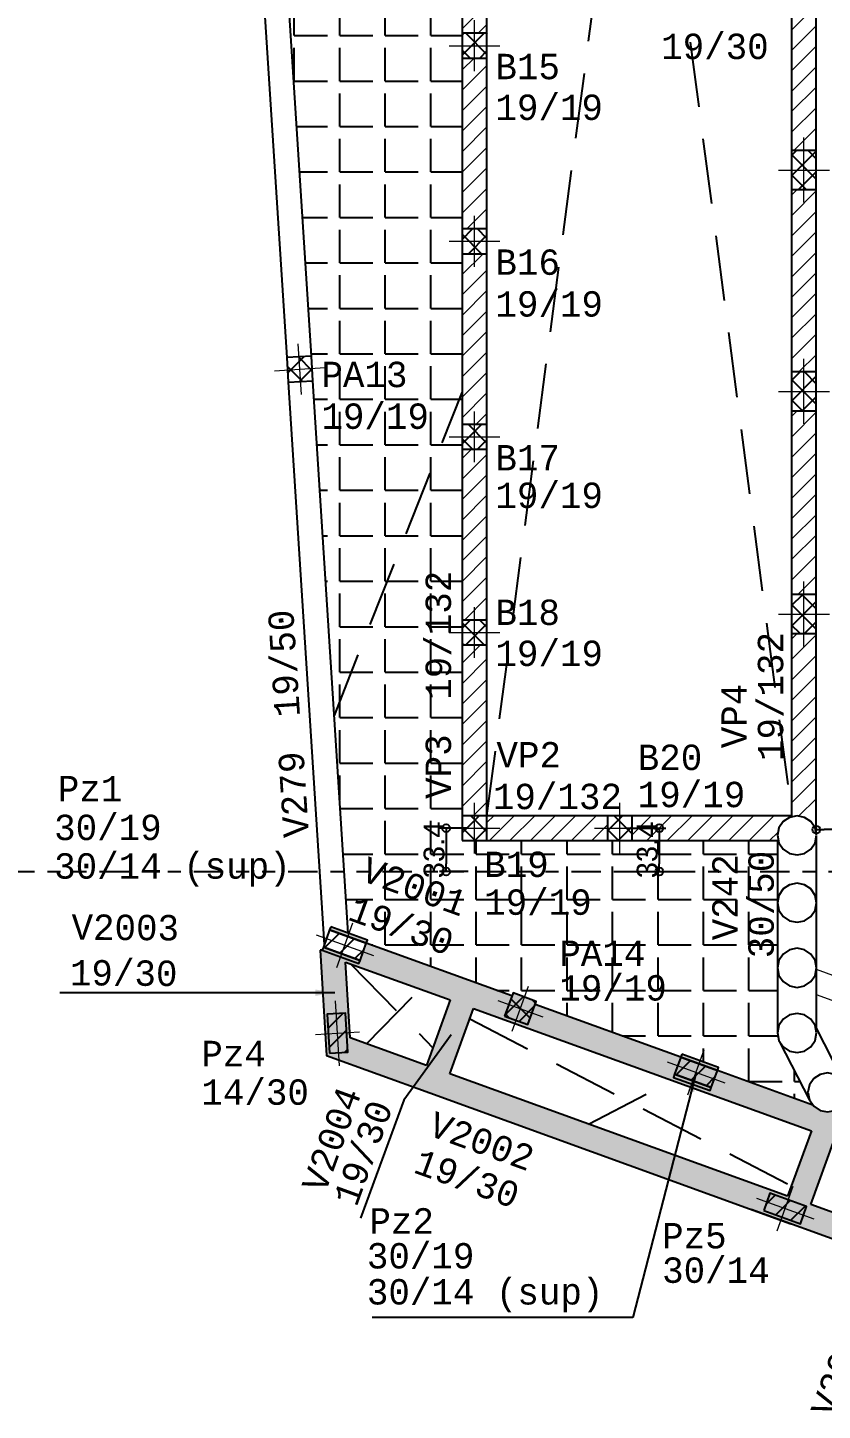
# Model space of a CAD drawing. Header units: millimetres. Extents: x -967 to 563, y -1588 to 506.
# Drawn here: x 31.02 to 37.12, y -265.73 to -255.11 of the extents above; entities that cross this region are included whole.
import ezdxf

# ---------------------------------------------------------------- set-up
doc = ezdxf.new("R2010")
doc.units = ezdxf.units.MM
for name, pattern in [('CYPE_RAYAPUNTOPUNTO', [0.45, 0.225, -0.075, 0, -0.075, 0, -0.075]), ('DASHDOT', [1, 0.5, -0.25, 0, -0.25]), ('TRAZO_HUECO', [0.75, 0.5, -0.25])]:
    doc.linetypes.add(name, pattern=pattern)
for name, color, linetype, lineweight in [('0017-PAI-PE-001-IMP-R02$0$Modelos genéricos', 252, 'Continuous', 5), ('PILAR_EIXOS', 1, 'Continuous', 0), ('PILAR_HACH', 4, 'Continuous', 0)]:
    doc.layers.add(name, color=color, linetype=linetype, lineweight=lineweight)
for name, color, linetype in [('1', 5, 'Continuous'), ('11', 7, 'Continuous'), ('12', 4, 'Continuous'), ('241', 7, 'TRAZO_HUECO'), ('242', 3, 'Continuous'), ('3', 2, 'Continuous'), ('347-XXXX-ARQ-BASE-013-IMPLANTAÇÃO$0$_XREF PAI', 252, 'Continuous'), ('4', 2, 'Continuous'), ('8', 7, 'Continuous'), ('9', 7, 'Continuous'), ('A_htc_alv', 7, 'Continuous'), ('COTAS', 1, 'Continuous'), ('EIXOS', 8, 'DASHDOT')]:
    doc.layers.add(name, color=color, linetype=linetype)
doc.styles.add('ARIAL', font='arial.ttf')
doc.styles.add('TQS_LUCIDA_CONSOLE', font='lucon.TTF')
doc.dimstyles.new('AVILLA 100 2', dxfattribs={"dimtxt": 0.16, "dimasz": 0.06, "dimexe": 0.05, "dimexo": 0.05, "dimgap": 0.01, "dimtad": 3, "dimdec": 1, "dimlfac": 100, "dimzin": 9, "dimdsep": 46, "dimtxsty": 'ARIAL', "dimblk": 'ORIGIN', "dimcen": 1.5, "dimclrd": 10, "dimclre": 10, "dimclrt": 7, "dimadec": 0, "dimazin": 0, "dimtfac": 1, "dimtdec": 1, "dimtmove": 0, "dimatfit": 1, "dimfxl": 1, "dimarcsym": 0})
doc.dimstyles.new('LOC UM_100 2', dxfattribs={"dimtxt": 0.16, "dimasz": 0.15, "dimexe": 0.05, "dimexo": 0.05, "dimgap": 0.03, "dimtad": 1, "dimjust": 2, "dimdec": 1, "dimlfac": 100, "dimdsep": 46, "dimtxsty": 'ARIAL', "dimcen": 0.05, "dimdle": 0.1, "dimse1": 1, "dimsd1": 1, "dimclrd": 1, "dimclre": 1, "dimclrt": 7, "dimadec": 1, "dimazin": 2, "dimtp": 0.5, "dimtm": 0.5, "dimtfac": 1, "dimtdec": 1, "dimtmove": 0, "dimatfit": 3, "dimfxl": 1, "dimtolj": 1, "dimarcsym": 0})
pattern_1 = [(45, (-642.17353, -86.83243), (-0.078577241, 0.078577241), []), (135, (-642.17353, -86.83243), (-0.078577241, -0.078577241), [])]
pattern_2 = [(45, (-642.17353, -86.83243), (-0.078577241, 0.078577241), [])]
pattern_3 = [(45, (-749.55464, -86.83243), (-0.078577241, 0.078577241), [])]

# ---------------------------------------------------------------- blocks, each defined once
blk = doc.blocks.new('0017-PAI-PE-001-IMP-R02')
at = {"layer": '0017-PAI-PE-001-IMP-R02$0$Modelos genéricos', "color": 30}
for p, q in [((27.474, 66.763), (26.569, 64.265)), ((27.4, 66.03), (27.667, 66.767)), ((27.462, 66.767), (27.474, 66.763))]:
    blk.add_line(p, q, dxfattribs=at)
blk = doc.blocks.new('Eixos do pilar')
at = {"layer": 'PILAR_EIXOS'}
for p, q in [((0, -0.5), (0, 0.5)), ((-0.5, 0), (0.5, 0))]:
    blk.add_line(p, q, dxfattribs=at)
blk = doc.blocks.new('EIXOS DE OBRA TERREO1')
at = {"layer": 'EIXOS', "linetype": 'CYPE_RAYAPUNTOPUNTO'}
blk.add_line((699.3939, -174.7597), (774.5346, -174.7597), dxfattribs=at)
blk = doc.blocks.new('MAS. CONTENÇÃO TÉRREO 1 (LO) R0')
at = {"layer": '4', "color": 8}
for points in [[(805.537, -659.097), (805.525, -659.04), (805.493, -658.991), (805.444, -658.959), (805.387, -658.947), (805.329, -658.959), (805.281, -658.991), (805.248, -659.04), (805.237, -659.097), (805.248, -659.155), (805.281, -659.203), (805.329, -659.236), (805.387, -659.247), (805.444, -659.236), (805.493, -659.203), (805.525, -659.155), (805.537, -659.097)], [(805.537, -659.615), (805.525, -659.558), (805.493, -659.509), (805.444, -659.477), (805.387, -659.465), (805.329, -659.477), (805.281, -659.509), (805.248, -659.558), (805.237, -659.615), (805.248, -659.673), (805.281, -659.721), (805.329, -659.754), (805.387, -659.765), (805.444, -659.754), (805.493, -659.721), (805.525, -659.673), (805.537, -659.615)], [(805.537, -660.115), (805.525, -660.058), (805.493, -660.009), (805.444, -659.977), (805.387, -659.965), (805.329, -659.977), (805.281, -660.009), (805.248, -660.058), (805.237, -660.115), (805.248, -660.173), (805.281, -660.221), (805.329, -660.254), (805.387, -660.265), (805.444, -660.254), (805.493, -660.221), (805.525, -660.173), (805.537, -660.115)], [(805.537, -660.615), (805.525, -660.558), (805.493, -660.509), (805.444, -660.477), (805.387, -660.465), (805.329, -660.477), (805.281, -660.509), (805.248, -660.558), (805.237, -660.615), (805.248, -660.673), (805.281, -660.721), (805.329, -660.754), (805.387, -660.765), (805.444, -660.754), (805.493, -660.721), (805.525, -660.673), (805.537, -660.615)], [(805.771, -661.071), (805.76, -661.014), (805.727, -660.965), (805.678, -660.933), (805.621, -660.921), (805.564, -660.933), (805.515, -660.965), (805.482, -661.014), (805.471, -661.071), (805.482, -661.129), (805.515, -661.177), (805.564, -661.21), (805.621, -661.221), (805.678, -661.21), (805.727, -661.177), (805.76, -661.129), (805.771, -661.071)]]:
    blk.add_lwpolyline(points, dxfattribs=at)
blk = doc.blocks.new('_Origin')
at = {"color": 0, "linetype": 'ByBlock', "lineweight": -2}
blk.add_line((0, 0), (-1, 0), dxfattribs=at)
blk.add_circle((0, 0), 0.5, dxfattribs=at)
blk = doc.blocks.new('*D782')
at = {"layer": 'COTAS', "color": 10, "linetype": 'ByBlock', "lineweight": -2, "transparency": 16777216}
for p, q in [((833.386, -606.458), (818.485, -606.458)), ((833.446, -608.58), (833.446, -606.408))]:
    blk.add_line(p, q, dxfattribs=at)
at = {"layer": 'Defpoints', "color": 0, "linetype": 'ByBlock', "transparency": 16777216}
for p in [(818.425, -606.458), (818.425, -606.458), (833.446, -608.63)]:
    blk.add_point(p, dxfattribs=at)
at = {"layer": 'COTAS', "color": 10, "linetype": 'ByBlock', "lineweight": -2, "transparency": 16777216, "xscale": 0.06, "yscale": 0.06, "zscale": 0.06, "rotation": 180}
blk.add_blockref('_Origin', (818.425, -606.458), dxfattribs=at)
at = {"layer": 'COTAS', "color": 10, "linetype": 'ByBlock', "lineweight": -2, "transparency": 16777216, "xscale": 0.06, "yscale": 0.06, "zscale": 0.06}
blk.add_blockref('_Origin', (833.446, -606.458), dxfattribs=at)
at = {"layer": 'COTAS', "color": 7, "linetype": 'ByBlock', "transparency": 16777216, "insert": (825.936, -606.367), "char_height": 0.16, "attachment_point": 5, "style": 'ARIAL'}
blk.add_mtext('1502', dxfattribs=at)
blk = doc.blocks.new('*D641')
at = {"layer": 'COTAS', "color": 10, "linetype": 'ByBlock', "lineweight": -2, "transparency": 16777216}
for p, q in [((815.75, -606.447), (815.532, -606.447)), ((815.582, -606.507), (815.582, -606.72)), ((815.75, -606.78), (815.532, -606.78))]:
    blk.add_line(p, q, dxfattribs=at)
at = {"layer": 'Defpoints', "color": 0, "linetype": 'ByBlock', "transparency": 16777216}
for p in [(815.8, -606.447), (815.582, -606.78), (815.8, -606.78)]:
    blk.add_point(p, dxfattribs=at)
at = {"layer": 'COTAS', "color": 10, "linetype": 'ByBlock', "lineweight": -2, "transparency": 16777216, "xscale": 0.06, "yscale": 0.06, "zscale": 0.06}
for p, rotation in [((815.582, -606.447), 90), ((815.582, -606.78), 270)]:
    blk.add_blockref('_Origin', p, dxfattribs=dict(at, rotation=rotation))
at = {"layer": 'COTAS', "color": 7, "linetype": 'ByBlock', "transparency": 16777216, "insert": (815.49, -606.614), "char_height": 0.16, "attachment_point": 5, "rotation": 90, "style": 'ARIAL'}
blk.add_mtext('33.4', dxfattribs=at)
blk = doc.blocks.new('*D642')
at = {"layer": 'COTAS', "color": 10, "linetype": 'ByBlock', "lineweight": -2, "transparency": 16777216}
for p, q in [((816.966, -606.447), (817.269, -606.447)), ((817.219, -606.507), (817.219, -606.72)), ((816.966, -606.78), (817.269, -606.78))]:
    blk.add_line(p, q, dxfattribs=at)
at = {"layer": 'Defpoints', "color": 0, "linetype": 'ByBlock', "transparency": 16777216}
for p in [(816.916, -606.447), (816.916, -606.78), (817.219, -606.78)]:
    blk.add_point(p, dxfattribs=at)
at = {"layer": 'COTAS', "color": 10, "linetype": 'ByBlock', "lineweight": -2, "transparency": 16777216, "xscale": 0.06, "yscale": 0.06, "zscale": 0.06}
for p, rotation in [((817.219, -606.447), 90), ((817.219, -606.78), 270)]:
    blk.add_blockref('_Origin', p, dxfattribs=dict(at, rotation=rotation))
at = {"layer": 'COTAS', "color": 7, "linetype": 'ByBlock', "transparency": 16777216, "insert": (817.127, -606.614), "char_height": 0.16, "attachment_point": 5, "rotation": 90, "style": 'ARIAL'}
blk.add_mtext('33.4', dxfattribs=at)
blk = doc.blocks.new('COTAS TÉRREO (LO) R0')
at = {"layer": 'COTAS', "linetype": 'ByBlock'}
dim = blk.add_linear_dim(base=(818.4254, -606.4582), p1=(833.4458, -608.6304), p2=(818.4254, -606.4582), dimstyle='AVILLA 100 2', dxfattribs=at)
dim.commit()
dim.dimension.update_dxf_attribs({"geometry": '*D782', "text_midpoint": (825.9364, -606.4582), "dimtype": 128})
for base, p1, p2, picture, middle in [((815.582, -606.7804), (815.8004, -606.4467), (815.8004, -606.7804), '*D641', (815.582, -606.6136)), ((817.2185, -606.7804), (816.9162, -606.4467), (816.9162, -606.7804), '*D642', (817.2185, -606.6136))]:
    dim = blk.add_linear_dim(base=base, p1=p1, p2=p2, angle=90, dimstyle='AVILLA 100 2', dxfattribs=at)
    dim.commit()
    dim.dimension.update_dxf_attribs({"geometry": picture, "text_midpoint": middle, "dimtype": 128})

msp = doc.modelspace()

# ---------------------------------------------------------------- hatches: boundary and pattern name
h = msp.add_hatch(color=30)
h.dxf.hatch_style = 1
h.paths.add_polyline_path([(33.3465, -262.0165), (33.3379, -262.04), (33.62, -262.1421), (33.6285, -262.1186)])
h = msp.add_hatch(color=30)
h.dxf.hatch_style = 1
h.paths.add_polyline_path([(33.2903, -262.1716), (33.2818, -262.1951), (33.5638, -262.2973), (33.5723, -262.2738)])
h = msp.add_hatch(color=30)
h.dxf.hatch_style = 1
h.paths.add_polyline_path([(36.0442, -262.9936), (36.0357, -263.0171), (36.3178, -263.1192), (36.3263, -263.0957)])
h = msp.add_hatch(color=30)
h.dxf.hatch_style = 1
h.paths.add_polyline_path([(35.988, -263.1487), (35.9795, -263.1722), (36.2616, -263.2744), (36.2701, -263.2509)])
at = {"layer": 'A_htc_alv', "linetype": 'ByBlock'}
h = msp.add_hatch(dxfattribs=at)
h.set_pattern_fill('ANGLE', color=8, scale=0.05)
h.set_pattern_definition([(0, (-751.34853, -86.83243), (0, 0.34925), [0.254, -0.09525]), (90, (-751.34853, -86.83243), (-0.34925, 0), [0.254, -0.09525])])
h.paths.add_polyline_path([(32.1907, -241.8864), (32.3004, -241.8794), (32.3001, -241.874), (33.0185, -241.8744), (33.0185, -241.8797), (33.3185, -241.8797), (33.3185, -241.8746), (37.9585, -241.8777), (37.9585, -241.8797), (38.4585, -241.8797), (38.4585, -241.8781), (40.7057, -241.8796), (40.7057, -250.2821), (39.5469, -250.2821), (39.5469, -247.4221), (37.0785, -247.4221), (37.0785, -243.1335), (34.3569, -243.1335), (34.3569, -261.3535), (36.7785, -261.3535), (36.7785, -262.6607), (36.7785, -262.7191), (36.7785, -262.7491), (36.7785, -262.8318), (36.7951, -262.9004), (37.0452, -263.3827), (36.3178, -263.1192), (36.3263, -263.0957), (36.0442, -262.9936), (36.0357, -263.0171), (34.9172, -262.612), (34.9257, -262.5884), (34.7471, -262.5237), (34.7385, -262.5473), (33.62, -262.1421), (33.6285, -262.1186), (33.482, -262.0656), (33.1984, -257.6323)])
h = msp.add_hatch(dxfattribs=at)
h.set_pattern_fill('ANSI37', color=4, scale=0.035)
h.set_pattern_definition(pattern_1)
h.paths.add_polyline_path([(34.3569, -255.3435), (34.5469, -255.3435), (34.5469, -255.1535), (34.3569, -255.1535)])
h = msp.add_hatch(dxfattribs=at)
h.set_pattern_fill('ANSI37', color=4, scale=0.035)
h.set_pattern_definition(pattern_1)
h.paths.add_polyline_path([(36.8869, -256.3535), (37.0769, -256.3535), (37.0769, -256.0535), (36.8869, -256.0535)])
h = msp.add_hatch(dxfattribs=at)
h.set_pattern_fill('ANSI37', color=4, scale=0.035)
h.set_pattern_definition(pattern_1)
h.paths.add_polyline_path([(34.3569, -256.846), (34.5469, -256.846), (34.5469, -256.656), (34.3569, -256.656)])
h = msp.add_hatch(dxfattribs=at)
h.set_pattern_fill('ANSI37', color=4, scale=0.035)
h.set_pattern_definition(pattern_1)
h.paths.add_polyline_path([(33.2105, -257.8219), (33.1984, -257.6323), (33.0088, -257.6444), (33.0209, -257.834)])
h = msp.add_hatch(dxfattribs=at)
h.set_pattern_fill('ANSI37', color=4, scale=0.035)
h.set_pattern_definition(pattern_1)
h.paths.add_polyline_path([(36.8869, -258.0535), (37.0769, -258.0535), (37.0769, -257.7535), (36.8869, -257.7535)])
h = msp.add_hatch(dxfattribs=at)
h.set_pattern_fill('ANSI37', color=4, scale=0.035)
h.set_pattern_definition(pattern_1)
h.paths.add_polyline_path([(34.3569, -258.3485), (34.5469, -258.3485), (34.5469, -258.1585), (34.3569, -258.1585)])
h = msp.add_hatch(dxfattribs=at)
h.set_pattern_fill('ANSI37', color=4, scale=0.035)
h.set_pattern_definition(pattern_1)
h.paths.add_polyline_path([(36.8869, -259.7635), (37.0769, -259.7635), (37.0769, -259.4635), (36.8869, -259.4635)])
h = msp.add_hatch(dxfattribs=at)
h.set_pattern_fill('ANSI37', color=4, scale=0.035)
h.set_pattern_definition(pattern_1)
h.paths.add_polyline_path([(34.3569, -259.851), (34.5469, -259.851), (34.5469, -259.661), (34.3569, -259.661)])
h = msp.add_hatch(dxfattribs=at)
h.set_pattern_fill('ANSI37', color=4, scale=0.035)
h.set_pattern_definition(pattern_1)
h.paths.add_polyline_path([(34.3569, -261.3535), (34.5469, -261.3535), (34.5469, -261.1635), (34.3569, -261.1635)])
h = msp.add_hatch(dxfattribs=at)
h.set_pattern_fill('ANSI37', color=4, scale=0.035)
h.set_pattern_definition(pattern_1)
h.paths.add_polyline_path([(35.4727, -261.3535), (35.6627, -261.3535), (35.6627, -261.1635), (35.4727, -261.1635)])
h = msp.add_hatch(dxfattribs=at)
h.set_pattern_fill('ANSI31', color=4, scale=0.035)
h.set_pattern_definition([(45, (-674.87129, -86.35534), (-0.078577241, 0.078577241), [])])
h.paths.add_polyline_path([(33.2903, -262.1716), (33.5723, -262.2738), (33.62, -262.1421), (33.3379, -262.04)])
h = msp.add_hatch(color=190, dxfattribs=at)
h.dxf.hatch_style = 1
h.paths.add_polyline_path([(34.2614, -263.1455), (34.4436, -262.6425), (34.7632, -262.7582), (34.7717, -262.7347), (34.6823, -262.7024), (34.7385, -262.5473), (33.62, -262.1421), (33.5723, -262.2738), (33.5638, -262.2973), (33.2818, -262.1951), (33.2655, -262.1961), (33.3043, -262.8386), (33.3294, -262.8371), (33.3206, -262.6871), (33.4604, -262.6789), (33.4692, -262.8289), (33.4939, -262.8275), (33.4614, -262.2868), (34.2649, -262.5778), (34.0827, -263.0808), (33.4964, -262.8684), (33.4939, -262.8275), (33.4692, -262.8289), (33.478, -262.9784), (33.4081, -262.9825), (33.4115, -263.0397), (34.1074, -263.2918), (36.8054, -264.269), (36.8139, -264.2455), (36.6729, -264.1944), (36.7205, -264.0628), (37.0026, -264.1649), (36.9549, -264.2966), (36.8139, -264.2455), (36.8054, -264.269), (36.881, -264.2964), (39.203, -265.1374), (39.2115, -265.1139), (39.0704, -265.0628), (39.1181, -264.9311), (39.4002, -265.0333), (39.3764, -265.0991), (39.4001, -265.1077), (39.6555, -264.4025), (39.6318, -264.394), (39.6079, -264.4598), (39.3259, -264.3576), (39.3735, -264.226), (37.7396, -263.6342), (37.7289, -263.6363), (37.6715, -263.6249), (37.6212, -263.5913), (37.1845, -263.4331), (37.1628, -263.4375), (37.1054, -263.4261), (37.0567, -263.3935), (37.0508, -263.3847), (36.3178, -263.1192), (36.3178, -263.1192), (36.2701, -263.2509), (36.2616, -263.2744), (36.1206, -263.2233), (36.112, -263.2468), (37.0386, -263.5824), (36.8564, -264.0854)])
h.paths.add_polyline_path([(37.187, -263.7307), (37.0351, -264.1501), (37.9414, -264.4784), (38.2434, -264.3121)], flags=16)
h.paths.add_polyline_path([(37.2172, -263.6471), (37.187, -263.7307), (38.2434, -264.3121), (38.5649, -264.1352)], flags=16)
h.paths.add_polyline_path([(38.5649, -264.1352), (38.2434, -264.3121), (39.2796, -264.8824), (39.436, -264.4507)], flags=16)
h.paths.add_polyline_path([(38.2434, -264.3121), (37.9414, -264.4784), (39.2538, -264.9537), (39.2796, -264.8824)], flags=16)
h.paths.add_polyline_path([(34.9172, -262.612), (34.861, -262.7671), (34.7717, -262.7347), (34.7632, -262.7582), (36.112, -263.2468), (36.1206, -263.2233), (35.9795, -263.1722), (35.988, -263.1487), (36.0357, -263.0171)], flags=17)
h.paths.add_polyline_path([(33.4081, -262.9825), (33.3382, -262.9866), (33.3294, -262.8371), (33.3043, -262.8386), (33.3143, -263.0045), (33.4115, -263.0397)], flags=17)
h.paths.add_polyline_path([(33.3993, -262.833), (33.3294, -262.8371), (33.3382, -262.9866), (33.4081, -262.9825)], flags=17)
h.paths.add_polyline_path([(33.4692, -262.8289), (33.3993, -262.833), (33.4081, -262.9825), (33.478, -262.9784)], flags=17)
h.paths.add_polyline_path([(33.4604, -262.6789), (33.3905, -262.683), (33.3993, -262.833), (33.4692, -262.8289)], flags=17)
h.paths.add_polyline_path([(33.3905, -262.683), (33.3206, -262.6871), (33.3294, -262.8371), (33.3993, -262.833)], flags=17)
h.paths.add_polyline_path([(34.8933, -262.6778), (34.804, -262.6454), (34.7717, -262.7347), (34.861, -262.7671)], flags=16)
h.paths.add_polyline_path([(34.804, -262.6454), (34.7147, -262.6131), (34.6823, -262.7024), (34.7717, -262.7347)], flags=17)
h.paths.add_polyline_path([(34.8364, -262.5561), (34.7471, -262.5237), (34.7147, -262.6131), (34.804, -262.6454)], flags=17)
h.paths.add_polyline_path([(34.9257, -262.5885), (34.8364, -262.5561), (34.804, -262.6454), (34.8933, -262.6778)], flags=17)
h.paths.add_polyline_path([(36.2939, -263.185), (36.1529, -263.134), (36.1291, -263.1998), (36.2701, -263.2509)], flags=17)
h.paths.add_polyline_path([(36.0119, -263.0829), (35.988, -263.1487), (36.1291, -263.1998), (36.1529, -263.134)], flags=17)
h.paths.add_polyline_path([(36.1767, -263.0681), (36.0357, -263.0171), (36.0119, -263.0829), (36.1529, -263.134)], flags=17)
h.paths.add_polyline_path([(36.3178, -263.1192), (36.1767, -263.0681), (36.1529, -263.134), (36.2939, -263.185)], flags=17)
h.paths.add_polyline_path([(36.8377, -264.1797), (36.8139, -264.2455), (36.9549, -264.2966), (36.9788, -264.2307)], flags=17)
h.paths.add_polyline_path([(37.0026, -264.1649), (36.8616, -264.1138), (36.8377, -264.1797), (36.9788, -264.2307)], flags=17)
h.paths.add_polyline_path([(36.8377, -264.1797), (36.6967, -264.1286), (36.6729, -264.1944), (36.8139, -264.2455)], flags=17)
h.paths.add_polyline_path([(36.8616, -264.1138), (36.7205, -264.0628), (36.6967, -264.1286), (36.8377, -264.1797)], flags=17)
h.paths.add_polyline_path([(39.2115, -265.1139), (39.203, -265.1374), (39.3677, -265.197), (39.4001, -265.1077), (39.3764, -265.0991), (39.3525, -265.1649)])
h.paths.add_polyline_path([(39.3764, -265.0991), (39.2353, -265.048), (39.2115, -265.1139), (39.3525, -265.1649)])
h.paths.add_polyline_path([(39.4002, -265.0333), (39.2592, -264.9822), (39.2353, -265.048), (39.3764, -265.0991)], flags=17)
h.paths.add_polyline_path([(39.2592, -264.9822), (39.1181, -264.9311), (39.0943, -264.997), (39.2353, -265.048)], flags=17)
h.paths.add_polyline_path([(39.2353, -265.048), (39.0943, -264.997), (39.0704, -265.0628), (39.2115, -265.1139)], flags=17)
h.paths.add_polyline_path([(39.4907, -264.3429), (39.4669, -264.4087), (39.6079, -264.4598), (39.6318, -264.394)], flags=17)
h.paths.add_polyline_path([(39.6556, -264.3281), (39.5146, -264.2771), (39.4907, -264.3429), (39.6318, -264.394)])
h.paths.add_polyline_path([(39.5146, -264.2771), (39.3735, -264.226), (39.3497, -264.2918), (39.4907, -264.3429)], flags=17)
h.paths.add_polyline_path([(39.4907, -264.3429), (39.3497, -264.2918), (39.3259, -264.3576), (39.4669, -264.4087)], flags=17)
h.paths.add_polyline_path([(39.6793, -264.3367), (39.6556, -264.3281), (39.6318, -264.394), (39.6555, -264.4025)])
h = msp.add_hatch(dxfattribs=at)
h.set_pattern_fill('ANSI37', color=4, scale=0.035)
h.set_pattern_definition(pattern_1)
h.paths.add_polyline_path([(34.6823, -262.7024), (34.861, -262.7671), (34.9257, -262.5885), (34.7471, -262.5237)])
h = msp.add_hatch(dxfattribs=at)
h.set_pattern_fill('ANSI31', color=4, scale=0.035)
h.set_pattern_definition(pattern_2)
h.paths.add_polyline_path([(33.3382, -262.9866), (33.478, -262.9784), (33.4604, -262.6789), (33.3206, -262.6871)])
h = msp.add_hatch(dxfattribs=at)
h.set_pattern_fill('ANSI31', color=4, scale=0.035)
h.set_pattern_definition([(45, (-672.17353, -87.33243), (-0.078577241, 0.078577241), [])])
h.paths.add_polyline_path([(35.988, -263.1487), (36.2701, -263.2509), (36.3178, -263.1192), (36.0357, -263.0171)])
h = msp.add_hatch(dxfattribs=at)
h.set_pattern_fill('ANSI31', color=4, scale=0.035)
h.set_pattern_definition(pattern_2)
h.paths.add_polyline_path([(36.6729, -264.1944), (36.9549, -264.2966), (37.0026, -264.1649), (36.7205, -264.0628)])
at = {"layer": 'PILAR_HACH', "linetype": 'ByBlock'}
h = msp.add_hatch(dxfattribs=at)
h.set_pattern_fill('ANSI31', color=5, scale=0.035)
h.set_pattern_definition(pattern_3)
h.paths.add_polyline_path([(34.3569, -255.1535), (34.5469, -255.1535), (34.5469, -253.841), (34.3569, -253.841)])
h = msp.add_hatch(dxfattribs=at)
h.set_pattern_fill('ANSI31', color=5, scale=0.035)
h.set_pattern_definition([(45, (-749.55463, -93.29828), (-0.078577241, 0.078577241), [])])
h.paths.add_polyline_path([(36.8885, -254.9131), (37.0785, -254.9131), (37.0769, -256.0535), (36.8869, -256.0535)])
h = msp.add_hatch(dxfattribs=at)
h.set_pattern_fill('ANSI31', color=5, scale=0.035)
h.set_pattern_definition(pattern_3)
h.paths.add_polyline_path([(34.3569, -256.656), (34.5469, -256.656), (34.5469, -255.3435), (34.3569, -255.3435)])
h = msp.add_hatch(dxfattribs=at)
h.set_pattern_fill('ANSI31', color=5, scale=0.035)
h.set_pattern_definition([(45, (-749.55461, -95.03863), (-0.078577241, 0.078577241), [])])
h.paths.add_polyline_path([(36.8885, -256.3535), (37.0785, -256.3535), (37.0769, -257.7535), (36.8869, -257.7535)])
h = msp.add_hatch(dxfattribs=at)
h.set_pattern_fill('ANSI31', color=5, scale=0.035)
h.set_pattern_definition(pattern_3)
h.paths.add_polyline_path([(34.3569, -258.1585), (34.5469, -258.1585), (34.5469, -256.846), (34.3569, -256.846)])
h = msp.add_hatch(dxfattribs=at)
h.set_pattern_fill('ANSI31', color=5, scale=0.035)
h.set_pattern_definition([(45, (-749.55461, -96.73863), (-0.078577241, 0.078577241), [])])
h.paths.add_polyline_path([(36.8885, -258.0535), (37.0785, -258.0535), (37.0769, -259.4635), (36.8869, -259.4635)])
h = msp.add_hatch(dxfattribs=at)
h.set_pattern_fill('ANSI31', color=5, scale=0.035)
h.set_pattern_definition(pattern_3)
h.paths.add_polyline_path([(34.3569, -259.661), (34.5469, -259.661), (34.5469, -258.3485), (34.3569, -258.3485)])
h = msp.add_hatch(dxfattribs=at)
h.set_pattern_fill('ANSI31', color=5, scale=0.035)
h.set_pattern_definition(pattern_3)
h.paths.add_polyline_path([(34.3569, -261.1635), (34.5469, -261.1635), (34.5469, -259.851), (34.3569, -259.851)])
h = msp.add_hatch(dxfattribs=at)
h.set_pattern_fill('ANSI31', color=5, scale=0.035)
h.set_pattern_definition([(45, (-749.55461, -98.44863), (-0.078577241, 0.078577241), [])])
h.paths.add_polyline_path([(36.8885, -259.7635), (37.0785, -259.7635), (37.0769, -261.1635), (36.8869, -261.1635)])
h = msp.add_hatch(dxfattribs=at)
h.set_pattern_fill('ANSI31', color=5, scale=0.035)
h.set_pattern_definition(pattern_3)
h.paths.add_polyline_path([(34.5469, -261.1635), (35.4727, -261.1635), (35.4727, -261.3535), (34.5469, -261.3535)])
h = msp.add_hatch(dxfattribs=at)
h.set_pattern_fill('ANSI31', color=5, scale=0.035)
h.set_pattern_definition([(45, (-781.34853, -86.83243), (-0.078577241, 0.078577241), [])])
h.paths.add_polyline_path([(36.7893, -261.2575), (36.7971, -261.2411), (36.817, -261.2131), (36.8341, -261.1969), (36.8581, -261.181), (36.8736, -261.1739), (36.8869, -261.1694), (36.8869, -261.1635), (35.6627, -261.1635), (35.6627, -261.3535), (36.7839, -261.3535), (36.7797, -261.3324), (36.7785, -261.3135), (36.7809, -261.2868)])

# ---------------------------------------------------------------- linework, layer by layer
at = {"layer": '1'}
msp.add_line((36.5752, -264.1856), (39.3677, -265.197), dxfattribs=at)
for points in [[(32.7649, -253.834), (33.0087, -257.6444)], [(33.1983, -257.6323), (32.9545, -253.8219)], [(34.3569, -253.841), (34.3569, -255.1535)], [(34.5469, -255.1535), (34.5469, -253.841)], [(36.8869, -254.9131), (36.8869, -256.0535)], [(37.0769, -256.0535), (37.0769, -254.9131)], [(34.3569, -255.3435), (34.3569, -256.656)], [(34.5469, -256.656), (34.5469, -255.3435)], [(36.8869, -256.3535), (36.8869, -257.7535)], [(37.0769, -257.7535), (37.0769, -256.3535)], [(34.3569, -256.846), (34.3569, -258.1585)], [(34.5469, -258.1585), (34.5469, -256.846)], [(33.0208, -257.834), (33.2972, -262.1525)], [(33.482, -262.0656), (33.2105, -257.8219)], [(36.8869, -258.0535), (36.8869, -259.4635)], [(37.0769, -259.4635), (37.0769, -258.0535)], [(34.3569, -258.3485), (34.3569, -259.661)], [(34.5469, -259.661), (34.5469, -258.3485)], [(34.3569, -259.851), (34.3569, -261.1635)], [(34.5469, -261.1635), (34.5469, -259.851)], [(36.8869, -259.7635), (36.8869, -261.1694)], [(37.0769, -261.3057), (37.0769, -259.7635)], [(35.4727, -261.1635), (34.5469, -261.1635)], [(36.8869, -261.1635), (35.6627, -261.1635)], [(34.5469, -261.3535), (35.4727, -261.3535)], [(35.6627, -261.3535), (36.7785, -261.3535)], [(36.7785, -261.3535), (36.7785, -261.9976)], [(37.0785, -261.9976), (37.0785, -261.3135)], [(36.7785, -261.9976), (36.7785, -262.8318)], [(37.0785, -262.7955), (37.0785, -261.9976)], [(33.2818, -262.1951), (33.2655, -262.1961)], [(33.2655, -262.1961), (33.3143, -263.0045), (34.1074, -263.2918)], [(34.7385, -262.5473), (33.62, -262.1421)], [(33.4613, -262.2868), (34.2649, -262.5778)], [(33.4964, -262.8684), (33.4614, -262.2868)], [(34.2649, -262.5778), (34.0827, -263.0808)], [(36.0357, -263.0171), (34.9172, -262.612)], [(34.2614, -263.1455), (34.4436, -262.6425)], [(34.4436, -262.6425), (37.0386, -263.5824)], [(37.2658, -263.1599), (37.0785, -262.7955)], [(34.0827, -263.0808), (33.4964, -262.8684)], [(36.7951, -262.9004), (37.0245, -263.3467)], [(36.8564, -264.0854), (34.2614, -263.1455)], [(37.0508, -263.3847), (36.3178, -263.1192)], [(34.1074, -263.2918), (36.881, -264.2964)], [(37.0386, -263.5824), (36.8564, -264.0854)], [(37.0351, -264.1501), (37.2172, -263.6471)], [(39.2538, -264.9537), (37.0351, -264.1501)]]:
    msp.add_lwpolyline(points, dxfattribs=at)
at = {"layer": '241'}
for p, q in [((34.5469, -261.1635), (36.8885, -243.3235)), ((34.5469, -243.3235), (36.8869, -261.1516)), ((33.3749, -260.3919), (34.3569, -257.9114)), ((33.5001, -262.3008), (34.1319, -262.9451)), ((33.623, -262.9143), (34.0347, -262.4944)), ((34.4147, -262.7221), (36.8853, -264.0057)), ((35.3274, -263.5316), (35.9726, -263.1963))]:
    msp.add_line(p, q, dxfattribs=at)
at = {"layer": '242'}
for p, q in [((34.4519, -255.2485), (34.4519, -255.2485)), ((36.9819, -256.2035), (36.9819, -256.2035)), ((36.9819, -256.2035), (36.9819, -256.2035)), ((34.4519, -256.751), (34.4519, -256.751)), ((33.1097, -257.7332), (33.1097, -257.7332)), ((36.9819, -257.9035), (36.9819, -257.9035)), ((36.9819, -257.9035), (36.9819, -257.9035)), ((34.4519, -258.2535), (34.4519, -258.2535)), ((36.9819, -259.6135), (36.9819, -259.6135)), ((36.9819, -259.6135), (36.9819, -259.6135)), ((34.4519, -259.756), (34.4519, -259.756)), ((34.4519, -261.2585), (34.4519, -261.2585)), ((35.5677, -261.2585), (35.5677, -261.2585)), ((33.4832, -262.0793), (33.4832, -262.0793)), ((33.4551, -262.1569), (33.4551, -262.1569)), ((33.4551, -262.1569), (33.4551, -262.1569)), ((33.4551, -262.1569), (33.4551, -262.1569)), ((33.427, -262.2344), (33.427, -262.2344)), ((34.804, -262.6454), (34.804, -262.6454)), ((33.3993, -262.8328), (33.3993, -262.8328)), ((36.1529, -263.134), (36.1529, -263.134)), ((36.1529, -263.134), (36.1529, -263.134)), ((36.1529, -263.134), (36.1529, -263.134)), ((36.181, -263.0564), (36.181, -263.0564)), ((36.1248, -263.2115), (36.1248, -263.2115)), ((36.8377, -264.1797), (36.8377, -264.1797))]:
    msp.add_line(p, q, dxfattribs=at)
at = {"layer": '3'}
for points in [[(33.2903, -262.1716), (33.5723, -262.2738), (33.62, -262.1421), (33.3379, -262.04), (33.2903, -262.1716)], [(33.3382, -262.9866), (33.478, -262.9784), (33.4604, -262.6789), (33.3206, -262.6871), (33.3382, -262.9866)], [(35.988, -263.1487), (36.2701, -263.2509), (36.3178, -263.1192), (36.0357, -263.0171), (35.988, -263.1487)], [(36.6729, -264.1944), (36.9549, -264.2966), (37.0026, -264.1649), (36.7205, -264.0628), (36.6729, -264.1944)]]:
    msp.add_lwpolyline(points, dxfattribs=at)
at = {"layer": '4'}
for points in [[(34.3569, -255.3435), (34.5469, -255.3435), (34.5469, -255.1535), (34.3569, -255.1535), (34.3569, -255.3435)], [(36.8869, -256.3535), (37.0769, -256.3535), (37.0769, -256.0535), (36.8869, -256.0535), (36.8869, -256.3535)], [(34.3569, -256.846), (34.5469, -256.846), (34.5469, -256.656), (34.3569, -256.656), (34.3569, -256.846)], [(33.2105, -257.8219), (33.1984, -257.6323), (33.0088, -257.6444), (33.0209, -257.834), (33.2105, -257.8219)], [(36.8869, -258.0535), (37.0769, -258.0535), (37.0769, -257.7535), (36.8869, -257.7535), (36.8869, -258.0535)], [(34.3569, -258.3485), (34.5469, -258.3485), (34.5469, -258.1585), (34.3569, -258.1585), (34.3569, -258.3485)], [(36.8869, -259.7635), (37.0769, -259.7635), (37.0769, -259.4635), (36.8869, -259.4635), (36.8869, -259.7635)], [(34.3569, -259.851), (34.5469, -259.851), (34.5469, -259.661), (34.3569, -259.661), (34.3569, -259.851)], [(34.3569, -261.3535), (34.5469, -261.3535), (34.5469, -261.1635), (34.3569, -261.1635), (34.3569, -261.3535)], [(35.4727, -261.3535), (35.6627, -261.3535), (35.6627, -261.1635), (35.4727, -261.1635), (35.4727, -261.3535)], [(33.3465, -262.0165), (33.3379, -262.04), (33.62, -262.1421), (33.6285, -262.1186), (33.3465, -262.0165)], [(33.2903, -262.1716), (33.2818, -262.1951), (33.5638, -262.2973), (33.5723, -262.2738), (33.2903, -262.1716)], [(34.6823, -262.7024), (34.861, -262.7671), (34.9257, -262.5885), (34.7471, -262.5237), (34.6823, -262.7024)], [(36.0442, -262.9936), (36.0357, -263.0171), (36.3178, -263.1192), (36.3263, -263.0957), (36.0442, -262.9936)], [(35.988, -263.1487), (35.9795, -263.1722), (36.2616, -263.2744), (36.2701, -263.2509), (35.988, -263.1487)]]:
    msp.add_lwpolyline(points, dxfattribs=at)

# ---------------------------------------------------------------- block references
at = {"color": 9, "linetype": 'ByBlock'}
msp.add_blockref('EIXOS DE OBRA TERREO1', (-672.1735, -86.8324), dxfattribs=at)
at = {"layer": '347-XXXX-ARQ-BASE-013-IMPLANTAÇÃO$0$_XREF PAI', "rotation": 90.00000000000003}
msp.add_blockref('0017-PAI-PE-001-IMP-R02', (103.8457, -290.0121), dxfattribs=at)
at = {"layer": 'COTAS', "color": 6, "linetype": 'ByBlock'}
msp.add_blockref('COTAS TÉRREO (LO) R0', (-781.3485, 345.1883), dxfattribs=at)
at = {"layer": 'COTAS', "color": 3, "linetype": 'ByBlock'}
msp.add_blockref('MAS. CONTENÇÃO TÉRREO 1 (LO) R0', (-768.4582, 397.7837), dxfattribs=at)
at = {"layer": 'PILAR_EIXOS', "xscale": 0.39}
for p, yscale in [((34.4519, -255.2485), 0.39), ((36.9819, -256.2035), 0.5), ((34.4519, -256.751), 0.39), ((36.9819, -257.9035), 0.5), ((34.4519, -258.2535), 0.39), ((36.9819, -259.6135), 0.5), ((34.4519, -259.756), 0.39), ((34.4519, -261.2585), 0.39), ((35.5677, -261.2585), 0.39)]:
    msp.add_blockref('Eixos do pilar', p, dxfattribs=dict(at, yscale=yscale))
at = {"layer": 'PILAR_EIXOS'}
for p, xscale, yscale, rotation in [((33.1097, -257.7332), 0.3900000000000001, 0.3900000000000001, 3.646999947509283), ((33.3993, -262.833), 0.3400000000000001, 0.5, 3.366999940526713)]:
    msp.add_blockref('Eixos do pilar', p, dxfattribs=dict(at, xscale=xscale, yscale=yscale, rotation=rotation))
for p, xscale, yscale, zscale, rotation in [((33.4551, -262.1569), 0.4701143533238671, 0.3666891955926163, 0.940228706647734, 340.0899985976153), ((34.804, -262.6454), 0.3666891983695599, 0.3666891983695599, 0.9402287137681021, 340.0899995017758), ((36.1529, -263.134), 0.4701143533238671, 0.3666891955926163, 0.940228706647734, 340.0899985976153), ((36.8377, -264.1797), 0.4701143533238671, 0.3666891955926163, 0.940228706647734, 340.0899985976153)]:
    msp.add_blockref('Eixos do pilar', p, dxfattribs=dict(at, xscale=xscale, yscale=yscale, zscale=zscale, rotation=rotation))

# ---------------------------------------------------------------- texts
at = {"layer": '11', "linetype": 'Continuous', "style": 'TQS_LUCIDA_CONSOLE'}
for s, rotation, p in [('19/50', 93.66164, (33.1115, -260.399)), ('30/50', 90, (36.7501, -262.2577)), ('19/30', 340.09044, (33.4682, -261.9587)), ('19/30', 359.55992, (31.3429, -262.4649)), ('19/30', 70.09041, (33.5452, -264.1734)), ('19/30', 340.08998, (33.9724, -263.8999))]:
    msp.add_text(s, height=0.195, rotation=rotation, dxfattribs=at).set_placement(p)
at = {"layer": '11', "color": 8, "linetype": 'Continuous', "style": 'TQS_LUCIDA_CONSOLE'}
msp.add_text('19/132', height=0.195, rotation=90, dxfattribs=at).set_placement((36.8226, -260.7429))
at = {"layer": '12', "linetype": 'Continuous', "style": 'TQS_LUCIDA_CONSOLE'}
for s, p in [('19/30', (35.8849, -255.3514)), ('19/19', (34.6119, -255.819)), ('19/19', (34.6119, -257.3294)), ('19/19', (33.2755, -258.1915)), ('19/19', (34.6119, -258.7992)), ('19/19', (34.6119, -260.0131)), ('19/19', (35.705, -261.0972)), ('30/19', (31.2224, -261.3499)), ('30/14 (sup)', (31.2224, -261.6462)), ('19/19', (34.5259, -261.9239)), ('19/19', (35.1029, -262.5825)), ('14/30', (32.3531, -263.383)), ('30/19', (33.6244, -264.6403)), ('30/14', (35.8923, -264.7506)), ('30/14 (sup)', (33.6244, -264.9169))]:
    msp.add_text(s, height=0.195, dxfattribs=at).set_placement(p)
at = {"layer": '8', "color": 8, "linetype": 'Continuous', "style": 'TQS_LUCIDA_CONSOLE'}
for s, p in [('19/132', (34.2708, -260.2724)), ('VP4', (36.5428, -260.6447)), ('VP3', (34.2708, -261.0335))]:
    msp.add_text(s, height=0.195, rotation=90, dxfattribs=at).set_placement(p)
at = {"layer": '8', "linetype": 'Continuous', "style": 'TQS_LUCIDA_CONSOLE'}
for s, rotation, p in [('V279', 93.66164, (33.1799, -261.3233)), ('V2001', 340.09044, (33.5686, -261.6574)), ('V242', 90, (36.4728, -262.1197)), ('V2003', 359.55992, (31.3552, -262.1148)), ('V2004', 70.09041, (33.304, -264.07)), ('V2002', 340.08998, (34.0861, -263.614)), ('V2005', 70.09041, (37.2132, -265.795))]:
    msp.add_text(s, height=0.195, rotation=rotation, dxfattribs=at).set_placement(p)
at = {"layer": '9', "linetype": 'Continuous', "style": 'TQS_LUCIDA_CONSOLE'}
for s, p in [('B15', (34.6119, -255.506)), ('B16', (34.6119, -257.0085)), ('PA13', (33.2755, -257.8712)), ('B17', (34.6119, -258.511)), ('B18', (34.6119, -259.6978)), ('B20', (35.705, -260.8119)), ('Pz1', (31.2507, -261.0522)), ('B19', (34.5259, -261.6334)), ('PA14', (35.1029, -262.3162)), ('Pz4', (32.3531, -263.0868)), ('Pz2', (33.6441, -264.3723)), ('Pz5', (35.8923, -264.486))]:
    msp.add_text(s, height=0.195, dxfattribs=at).set_placement(p)
at = {"layer": '9', "color": 8, "linetype": 'Continuous', "style": 'TQS_LUCIDA_CONSOLE'}
for s, p in [('VP2', (34.6199, -260.7922)), ('19/132', (34.5927, -261.1124))]:
    msp.add_text(s, height=0.195, dxfattribs=at).set_placement(p)

# ---------------------------------------------------------------- leaders
at = {"layer": 'COTAS', "linetype": 'ByBlock'}
msp.add_leader([(33.3777, -262.522), (31.2672, -262.522)], dimstyle='LOC UM_100 2', override={"dimgap": 0.03, "dimtad": 0}, dxfattribs=at)
at = {"layer": 'COTAS', "color": 40, "linetype": 'ByBlock', "true_color": 0xf8d731}
for points in [[(34.2728, -262.847), (33.9093, -263.3469), (33.5757, -264.2528)], [(36.1529, -263.134), (35.6662, -265.0156), (33.6662, -265.0156)]]:
    msp.add_leader(points, dimstyle='LOC UM_100 2', override={"dimgap": 0.03, "dimtad": 0}, dxfattribs=at)

doc.saveas('drawing.dxf')
